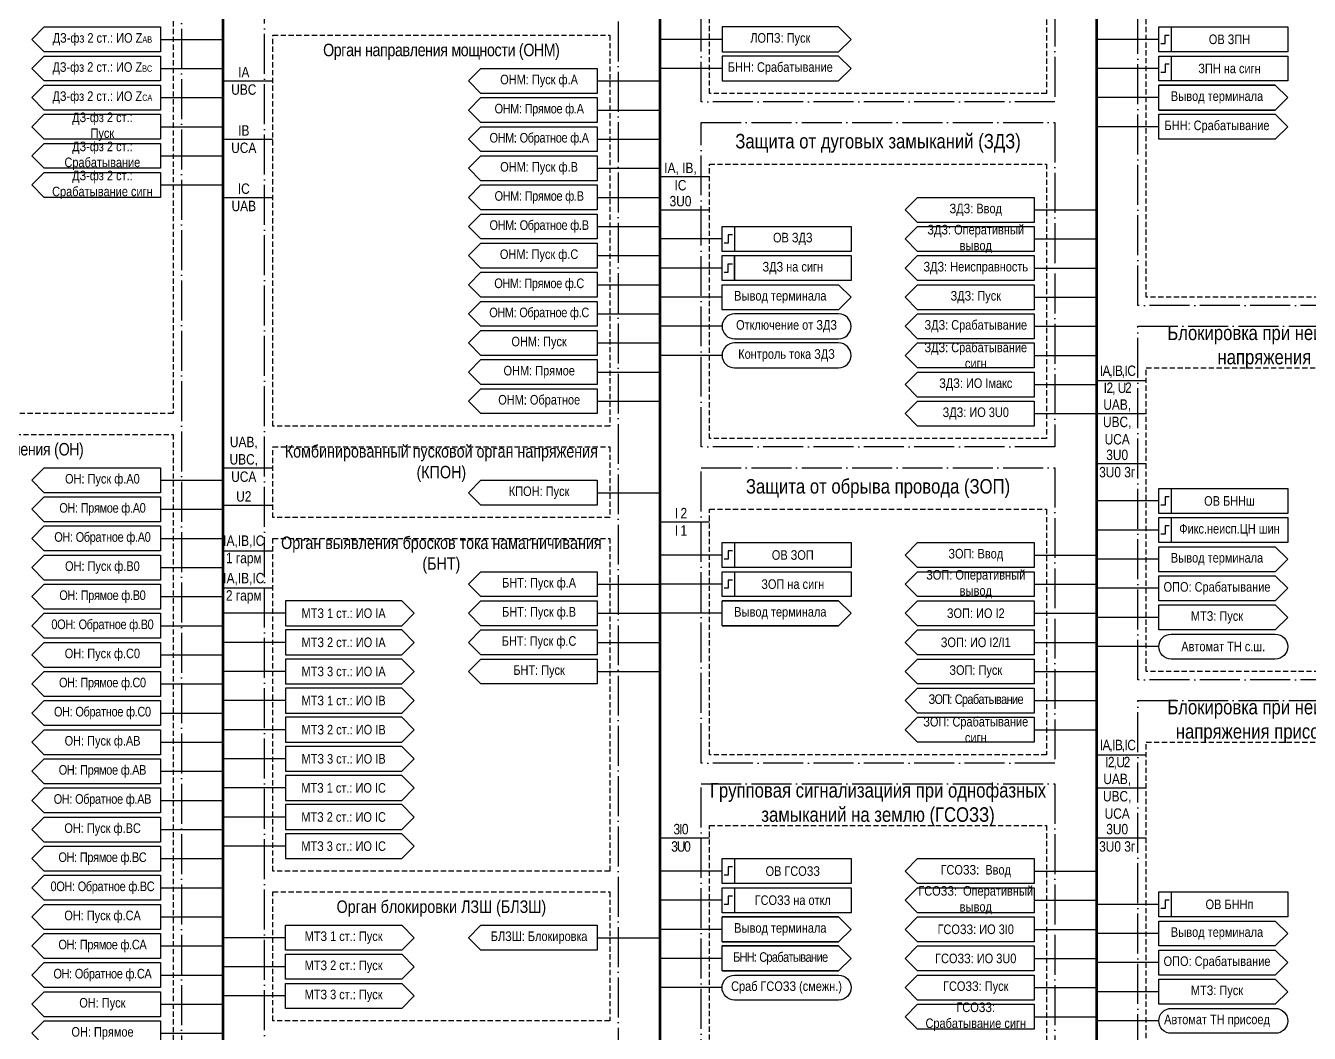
# Model space of a CAD drawing. Header units: millimetres. Extents: x -32357 to 1150, y -489 to 2440.
# Drawn here: x -28495.4 to -28186.8, y -9 to 233.3 of the extents above; entities that cross this region are included whole.
import ezdxf

# ---------------------------------------------------------------- set-up
doc = ezdxf.new("R2010")
doc.units = ezdxf.units.MM
doc.linetypes.add('ACAD_ISO04W100', pattern=[30, 24, -3, 0, -3])
doc.linetypes.add('штриховая2', pattern=[0.375, 0.25, -0.125])
doc.layers.add('TEXT', color=7, linetype='Continuous', lineweight=25)
doc.styles.add('2.5_Gost_RD', font='ARIALN.TTF', dxfattribs={"height": 2.5})
doc.styles.add('3.5_Gost_RD', font='ARIALN.TTF', dxfattribs={"height": 3.5})

msp = doc.modelspace()

# ---------------------------------------------------------------- linework, layer by layer
at = {"lineweight": 100, "ltscale": 100}
for p, q in [((-28448, 782), (-28448, -216)), ((-28343, 782), (-28343, -216)), ((-28238, 782), (-28238, -216))]:
    msp.add_line(p, q, dxfattribs=at)
at = {"ltscale": 100}
for p, q in [((-28463, 230), (-28448, 230)), ((-28328, 230), (-28343, 230)), ((-28223, 230), (-28238, 230)), ((-28463, 223), (-28448, 223)), ((-28328, 223), (-28343, 223)), ((-28223, 223), (-28238, 223)), ((-28448, 220), (-28436, 220)), ((-28358, 220), (-28343, 220)), ((-28463, 216), (-28448, 216)), ((-28358, 213), (-28343, 213)), ((-28223, 216), (-28238, 216)), ((-28463, 209), (-28448, 209)), ((-28223, 209), (-28238, 209)), ((-28448, 206), (-28436, 206)), ((-28358, 206), (-28343, 206)), ((-28463, 202), (-28448, 202)), ((-28358, 199), (-28343, 199)), ((-28463, 195), (-28448, 195)), ((-28343, 197), (-28331, 197)), ((-28448, 192), (-28436, 192)), ((-28358, 192), (-28343, 192)), ((-28343, 189), (-28331, 189)), ((-28253, 189), (-28238, 189)), ((-28358, 185), (-28343, 185)), ((-28328, 182), (-28343, 182)), ((-28253, 182), (-28238, 182)), ((-28358, 178), (-28343, 178)), ((-28328, 175), (-28343, 175)), ((-28253, 175), (-28238, 175)), ((-28358, 171), (-28343, 171)), ((-28328, 168), (-28343, 168)), ((-28253, 168), (-28238, 168)), ((-28358, 164), (-28343, 164)), ((-28328, 161), (-28343, 161)), ((-28253, 161), (-28238, 161)), ((-28358, 157), (-28343, 157)), ((-28328, 154), (-28343, 154)), ((-28253, 154), (-28238, 154)), ((-28358, 150), (-28343, 150)), ((-28253, 147), (-28238, 147)), ((-28238, 148), (-28226, 148)), ((-28358, 143), (-28343, 143)), ((-28253, 140), (-28238, 140)), ((-28238, 140), (-28226, 140)), ((-28448, 127), (-28436, 127)), ((-28238, 128), (-28226, 128)), ((-28463, 124), (-28448, 124)), ((-28358, 121), (-28343, 121)), ((-28448, 118), (-28436, 118)), ((-28223, 119), (-28238, 119)), ((-28463, 117), (-28448, 117)), ((-28343, 114), (-28331, 114)), ((-28223, 112), (-28238, 112)), ((-28463, 110), (-28448, 110)), ((-28448, 107), (-28436, 107)), ((-28328, 106), (-28343, 106)), ((-28253, 106), (-28238, 106)), ((-28223, 105), (-28238, 105)), ((-28463, 103), (-28448, 103)), ((-28358, 99), (-28343, 99)), ((-28328, 99), (-28343, 99)), ((-28253, 99), (-28238, 99)), ((-28463, 96), (-28448, 96)), ((-28436, 98), (-28448, 98)), ((-28223, 98), (-28238, 98)), ((-28433, 92), (-28448, 92)), ((-28358, 92), (-28343, 92)), ((-28328, 92), (-28343, 92)), ((-28253, 92), (-28238, 92)), ((-28223, 91), (-28238, 91)), ((-28463, 89), (-28448, 89)), ((-28433, 85), (-28448, 85)), ((-28358, 85), (-28343, 85)), ((-28253, 85), (-28238, 85)), ((-28223, 84), (-28238, 84)), ((-28463, 82), (-28448, 82)), ((-28433, 78), (-28448, 78)), ((-28358, 78), (-28343, 78)), ((-28253, 78), (-28238, 78)), ((-28463, 75), (-28448, 75)), ((-28433, 71), (-28448, 71)), ((-28253, 71), (-28238, 71)), ((-28463, 68), (-28448, 68)), ((-28433, 64), (-28448, 64)), ((-28253, 64), (-28238, 64)), ((-28463, 61), (-28448, 61)), ((-28433, 57), (-28448, 57)), ((-28238, 58), (-28226, 58)), ((-28463, 54), (-28448, 54)), ((-28433, 50), (-28448, 50)), ((-28238, 50), (-28226, 50)), ((-28463, 47), (-28448, 47)), ((-28433, 43), (-28448, 43)), ((-28463, 40), (-28448, 40)), ((-28343, 38), (-28331, 38)), ((-28238, 38), (-28226, 38)), ((-28433, 36), (-28448, 36)), ((-28463, 33), (-28448, 33)), ((-28328, 30), (-28343, 30)), ((-28253, 30), (-28238, 30)), ((-28463, 26), (-28448, 26)), ((-28328, 23), (-28343, 23)), ((-28253, 23), (-28238, 23)), ((-28223, 22), (-28238, 22)), ((-28463, 19), (-28448, 19)), ((-28328, 16), (-28343, 16)), ((-28253, 16), (-28238, 16)), ((-28433, 14), (-28448, 14)), ((-28358, 14), (-28343, 14)), ((-28223, 15), (-28238, 15)), ((-28463, 12), (-28448, 12)), ((-28433, 7), (-28448, 7)), ((-28328, 9), (-28343, 9)), ((-28253, 9), (-28238, 9)), ((-28223, 8), (-28238, 8)), ((-28463, 5), (-28448, 5)), ((-28433, 0), (-28448, 0)), ((-28328, 2), (-28343, 2)), ((-28253, 2), (-28238, 2)), ((-28223, 1), (-28238, 1)), ((-28463, -2), (-28448, -2)), ((-28253, -5), (-28238, -5)), ((-28223, -6), (-28238, -6)), ((-28463, -9), (-28448, -9))]:
    msp.add_line(p, q, dxfattribs=at)
at = {"color": 251, "linetype": 'ACAD_ISO04W100', "lineweight": 30, "ltscale": 0.4, "true_color": 0x58595b}
for points in [[(-28543, 777), (-28458, 777), (-28458, -211), (-28543, -211)], [(-28438, 682), (-28353, 682), (-28353, -105), (-28438, -105)], [(-28333, 492), (-28248, 492), (-28248, 215), (-28333, 215)], [(-28228, 258), (-28143, 258), (-28143, 166), (-28228, 166)], [(-28333, 210), (-28248, 210), (-28248, 132), (-28333, 132)], [(-28228, 161), (-28143, 161), (-28143, 76), (-28228, 76)], [(-28333, 127), (-28248, 127), (-28248, 56), (-28333, 56)], [(-28228, 71), (-28143, 71), (-28143, -14), (-28228, -14)], [(-28333, 51), (-28248, 51), (-28248, -20), (-28333, -20)]]:
    msp.add_lwpolyline(points, close=True, dxfattribs=at)
at = {"linetype": 'штриховая2', "ltscale": 5}
for points in [[(-28331, 276), (-28250, 276), (-28250, 217), (-28331, 217)], [(-28541, 255), (-28460, 255), (-28460, 140), (-28541, 140)], [(-28226, 248), (-28145, 248), (-28145, 168), (-28226, 168)], [(-28436, 231), (-28355, 231), (-28355, 137), (-28436, 137)], [(-28331, 200), (-28250, 200), (-28250, 134), (-28331, 134)], [(-28226, 151), (-28145, 151), (-28145, 78), (-28226, 78)], [(-28541, 135), (-28460, 135), (-28460, -22), (-28541, -22)], [(-28436, 132), (-28355, 132), (-28355, 115), (-28436, 115)], [(-28331, 117), (-28250, 117), (-28250, 58), (-28331, 58)], [(-28436, 110), (-28355, 110), (-28355, 30), (-28436, 30)], [(-28226, 61), (-28145, 61), (-28145, -12), (-28226, -12)], [(-28331, 41), (-28250, 41), (-28250, -18), (-28331, -18)], [(-28436, 25), (-28355, 25), (-28355, -6), (-28436, -6)]]:
    msp.add_lwpolyline(points, close=True, dxfattribs=at)
at = {"ltscale": 100}
for points in [[(-28463, 227), (-28491, 227), (-28494, 230), (-28491, 233), (-28463, 233)], [(-28223, 233), (-28192, 233), (-28192, 227), (-28223, 227)], [(-28223, 233), (-28220, 233), (-28220, 227), (-28223, 227)], [(-28463, 220), (-28491, 220), (-28494, 223), (-28491, 226), (-28463, 226)], [(-28223, 226), (-28220, 226), (-28220, 220), (-28223, 220)], [(-28223, 226), (-28192, 226), (-28192, 220), (-28223, 220)], [(-28386, 223), (-28358, 223), (-28358, 217), (-28386, 217), (-28389, 220)], [(-28463, 213), (-28491, 213), (-28494, 216), (-28491, 219), (-28463, 219)], [(-28386, 216), (-28358, 216), (-28358, 210), (-28386, 210), (-28389, 213)], [(-28463, 206), (-28491, 206), (-28494, 209), (-28491, 212), (-28463, 212)], [(-28386, 209), (-28358, 209), (-28358, 203), (-28386, 203), (-28389, 206)], [(-28463, 199), (-28491, 199), (-28494, 202), (-28491, 205), (-28463, 205)], [(-28386, 202), (-28358, 202), (-28358, 196), (-28386, 196), (-28389, 199)], [(-28463, 192), (-28491, 192), (-28494, 195), (-28491, 198), (-28463, 198)], [(-28386, 195), (-28358, 195), (-28358, 189), (-28386, 189), (-28389, 192)], [(-28281, 192), (-28253, 192), (-28253, 186), (-28281, 186), (-28284, 189)], [(-28386, 188), (-28358, 188), (-28358, 182), (-28386, 182), (-28389, 185)], [(-28328, 185), (-28325, 185), (-28325, 179), (-28328, 179)], [(-28328, 185), (-28297, 185), (-28297, 179), (-28328, 179)], [(-28253, 179), (-28281, 179), (-28284, 182), (-28281, 185), (-28253, 185)], [(-28386, 181), (-28358, 181), (-28358, 175), (-28386, 175), (-28389, 178)], [(-28328, 178), (-28325, 178), (-28325, 172), (-28328, 172)], [(-28325, 178), (-28297, 178), (-28297, 172), (-28325, 172)], [(-28284, 175), (-28281, 178), (-28253, 178), (-28253, 172), (-28281, 172)], [(-28386, 174), (-28358, 174), (-28358, 168), (-28386, 168), (-28389, 171)], [(-28281, 171), (-28253, 171), (-28253, 165), (-28281, 165), (-28284, 168)], [(-28386, 167), (-28358, 167), (-28358, 161), (-28386, 161), (-28389, 164)], [(-28281, 164), (-28253, 164), (-28253, 158), (-28281, 158), (-28284, 161)], [(-28386, 160), (-28358, 160), (-28358, 154), (-28386, 154), (-28389, 157)], [(-28281, 157), (-28253, 157), (-28253, 151), (-28281, 151), (-28284, 154)], [(-28386, 153), (-28358, 153), (-28358, 147), (-28386, 147), (-28389, 150)], [(-28281, 150), (-28253, 150), (-28253, 144), (-28281, 144), (-28284, 147)], [(-28386, 146), (-28358, 146), (-28358, 140), (-28386, 140), (-28389, 143)], [(-28281, 143), (-28253, 143), (-28253, 137), (-28281, 137), (-28284, 140)], [(-28491, 127), (-28463, 127), (-28463, 121), (-28491, 121), (-28494, 124)], [(-28358, 118), (-28386, 118), (-28389, 121), (-28386, 124), (-28358, 124)], [(-28223, 122), (-28220, 122), (-28220, 116), (-28223, 116)], [(-28223, 122), (-28192, 122), (-28192, 116), (-28223, 116)], [(-28491, 120), (-28463, 120), (-28463, 114), (-28491, 114), (-28494, 117)], [(-28223, 115), (-28220, 115), (-28220, 109), (-28223, 109)], [(-28223, 115), (-28192, 115), (-28192, 109), (-28223, 109)], [(-28491, 113), (-28463, 113), (-28463, 107), (-28491, 107), (-28494, 110)], [(-28328, 109), (-28325, 109), (-28325, 103), (-28328, 103)], [(-28328, 109), (-28297, 109), (-28297, 103), (-28328, 103)], [(-28253, 109), (-28253, 103), (-28281, 103), (-28284, 106), (-28281, 109)], [(-28491, 106), (-28463, 106), (-28463, 100), (-28491, 100), (-28494, 103)], [(-28358, 102), (-28358, 96), (-28386, 96), (-28389, 99), (-28386, 102)], [(-28328, 102), (-28325, 102), (-28325, 96), (-28328, 96)], [(-28328, 102), (-28297, 102), (-28297, 96), (-28328, 96)], [(-28253, 102), (-28253, 96), (-28281, 96), (-28284, 99), (-28281, 102)], [(-28491, 99), (-28463, 99), (-28463, 93), (-28491, 93), (-28494, 96)], [(-28358, 95), (-28358, 89), (-28386, 89), (-28389, 92), (-28386, 95)], [(-28491, 92), (-28463, 92), (-28463, 86), (-28491, 86), (-28494, 89)], [(-28358, 88), (-28358, 82), (-28386, 82), (-28389, 85), (-28386, 88)], [(-28491, 85), (-28463, 85), (-28463, 79), (-28491, 79), (-28494, 82)], [(-28358, 81), (-28358, 75), (-28386, 75), (-28389, 78), (-28386, 81)], [(-28491, 78), (-28463, 78), (-28463, 72), (-28491, 72), (-28494, 75)], [(-28491, 71), (-28463, 71), (-28463, 65), (-28491, 65), (-28494, 68)], [(-28491, 64), (-28463, 64), (-28463, 58), (-28491, 58), (-28494, 61)], [(-28491, 57), (-28463, 57), (-28463, 51), (-28491, 51), (-28494, 54)], [(-28491, 50), (-28463, 50), (-28463, 44), (-28491, 44), (-28494, 47)], [(-28491, 43), (-28463, 43), (-28463, 37), (-28491, 37), (-28494, 40)], [(-28491, 36), (-28463, 36), (-28463, 30), (-28491, 30), (-28494, 33)], [(-28328, 33), (-28325, 33), (-28325, 27), (-28328, 27)], [(-28328, 33), (-28297, 33), (-28297, 27), (-28328, 27)], [(-28253, 33), (-28253, 27), (-28281, 27), (-28284, 30), (-28281, 33)], [(-28491, 29), (-28463, 29), (-28463, 23), (-28491, 23), (-28494, 26)], [(-28328, 26), (-28325, 26), (-28325, 20), (-28328, 20)], [(-28328, 26), (-28297, 26), (-28297, 20), (-28328, 20)], [(-28253, 26), (-28253, 20), (-28281, 20), (-28284, 23), (-28281, 26)], [(-28223, 25), (-28220, 25), (-28220, 19), (-28223, 19)], [(-28223, 25), (-28192, 25), (-28192, 19), (-28223, 19)], [(-28491, 22), (-28463, 22), (-28463, 16), (-28491, 16), (-28494, 19)], [(-28281, 19), (-28253, 19), (-28253, 13), (-28281, 13), (-28284, 16)], [(-28358, 11), (-28386, 11), (-28389, 14), (-28386, 17), (-28358, 17)], [(-28491, 15), (-28463, 15), (-28463, 9), (-28491, 9), (-28494, 12)], [(-28281, 12), (-28253, 12), (-28253, 6), (-28281, 6), (-28284, 9)], [(-28491, 8), (-28463, 8), (-28463, 2), (-28491, 2), (-28494, 5)], [(-28281, 5), (-28253, 5), (-28253, -1), (-28281, -1), (-28284, 2)], [(-28491, 1), (-28463, 1), (-28463, -5), (-28491, -5), (-28494, -2)], [(-28281, -2), (-28253, -2), (-28253, -8), (-28281, -8), (-28284, -5)], [(-28491, -6), (-28463, -6), (-28463, -12), (-28491, -12), (-28494, -9)]]:
    msp.add_lwpolyline(points, close=True, dxfattribs=at)
for points in [[(-28297, 230), (-28300, 233), (-28328, 233), (-28328, 227), (-28300, 227), (-28297, 230)], [(-28297, 223), (-28300, 226), (-28328, 226), (-28328, 220), (-28300, 220), (-28297, 223)], [(-28223, 211.98), (-28195, 211.98), (-28192, 208.98), (-28195, 205.98), (-28223, 205.98), (-28223, 211.98)], [(-28328, 171), (-28300, 171), (-28297, 168), (-28300, 165), (-28328, 165), (-28328, 171)], [(-28223, 108), (-28195, 108), (-28192, 105), (-28195, 102), (-28223, 102), (-28223, 108)], [(-28223, 101), (-28195, 101), (-28192, 98), (-28195, 95), (-28223, 95), (-28223, 101)], [(-28402, 92), (-28405, 95), (-28433, 95), (-28433, 89), (-28405, 89), (-28402, 92)], [(-28284, 92), (-28281, 95), (-28253, 95), (-28253, 89), (-28281, 89), (-28284, 92)], [(-28223, 94), (-28195, 94), (-28192, 91), (-28195, 88), (-28223, 88), (-28223, 94)], [(-28402, 85), (-28405, 88), (-28433, 88), (-28433, 82), (-28405, 82), (-28402, 85)], [(-28284, 85), (-28281, 88), (-28253, 88), (-28253, 82), (-28281, 82), (-28284, 85)], [(-28402, 78), (-28405, 81), (-28433, 81), (-28433, 75), (-28405, 75), (-28402, 78)], [(-28284, 78), (-28281, 81), (-28253, 81), (-28253, 75), (-28281, 75), (-28284, 78)], [(-28402, 71), (-28405, 74), (-28433, 74), (-28433, 68), (-28405, 68), (-28402, 71)], [(-28284, 71), (-28281, 74), (-28253, 74), (-28253, 68), (-28281, 68), (-28284, 71)], [(-28402, 64), (-28405, 67), (-28433, 67), (-28433, 61), (-28405, 61), (-28402, 64)], [(-28284, 64), (-28281, 67), (-28253, 67), (-28253, 61), (-28281, 61), (-28284, 64)], [(-28402, 57), (-28405, 60), (-28433, 60), (-28433, 54), (-28405, 54), (-28402, 57)], [(-28402, 50), (-28405, 53), (-28433, 53), (-28433, 47), (-28405, 47), (-28402, 50)], [(-28402, 43), (-28405, 46), (-28433, 46), (-28433, 40), (-28405, 40), (-28402, 43)], [(-28402, 36), (-28405, 39), (-28433, 39), (-28433, 33), (-28405, 33), (-28402, 36)], [(-28433, 17), (-28405, 17), (-28402, 14), (-28405, 11), (-28433, 11), (-28433, 17)], [(-28223, 18), (-28195, 18), (-28192, 15), (-28195, 12), (-28223, 12), (-28223, 18)], [(-28433, 10), (-28405, 10), (-28402, 7), (-28405, 4), (-28433, 4), (-28433, 10)], [(-28223, 11), (-28195, 11), (-28192, 8), (-28195, 5), (-28223, 5), (-28223, 11)], [(-28223, 4), (-28195, 4), (-28192, 1), (-28195, -2), (-28223, -2), (-28223, 4)], [(-28433, 3), (-28405, 3), (-28402, 0), (-28405, -3), (-28433, -3), (-28433, 3)]]:
    msp.add_lwpolyline(points, dxfattribs=at)
at = {"lineweight": 30, "ltscale": 100}
for points in [[(-28222.5, 229), (-28221.5, 229), (-28221.5, 231), (-28220.5, 231)], [(-28220.5, 224), (-28221.5, 224), (-28221.5, 222), (-28222.5, 222)], [(-28325.5, 183), (-28326.5, 183), (-28326.5, 181), (-28327.5, 181)], [(-28327.5, 174), (-28326.5, 174), (-28326.5, 176), (-28325.5, 176)], [(-28220.5, 120), (-28221.5, 120), (-28221.5, 118), (-28222.5, 118)], [(-28220.5, 113), (-28221.5, 113), (-28221.5, 111), (-28222.5, 111)], [(-28325.5, 107), (-28326.5, 107), (-28326.5, 105), (-28327.5, 105)], [(-28325.5, 100), (-28326.5, 100), (-28326.5, 98), (-28327.5, 98)], [(-28325.5, 31), (-28326.5, 31), (-28326.5, 29), (-28327.5, 29)], [(-28325.5, 24), (-28326.5, 24), (-28326.5, 22), (-28327.5, 22)], [(-28220.5, 23), (-28221.5, 23), (-28221.5, 21), (-28222.5, 21)]]:
    msp.add_lwpolyline(points, dxfattribs=at)
at = {"ltscale": 100}
for points in [[(-28325, 158), (-28300, 158, 1), (-28300, 164), (-28325, 164, 1)], [(-28325, 151), (-28300, 151, 1), (-28300, 157), (-28325, 157, 1)], [(-28220, 81, -1), (-28220, 87), (-28195, 87, -1), (-28195, 81)], [(-28325, -1, -1), (-28325, 5), (-28300, 5, -1), (-28300, -1)], [(-28220, -9, -1), (-28220, -3), (-28195, -3, -1), (-28195, -9)]]:
    msp.add_lwpolyline(points, format="xyb", close=True, dxfattribs=at)
at = {"layer": 'TEXT', "ltscale": 100}
for points in [[(-28223, 213), (-28195, 213), (-28192, 216), (-28195, 219), (-28223, 219), (-28195, 219), (-28192, 216), (-28195, 213), (-28223, 213), (-28223, 219)], [(-28328, 89), (-28300, 89), (-28297, 92), (-28300, 95), (-28328, 95), (-28300, 95), (-28297, 92), (-28300, 89), (-28328, 89), (-28328, 95)], [(-28328, 13), (-28300, 13), (-28297, 16), (-28300, 19), (-28328, 19), (-28300, 19), (-28297, 16), (-28300, 13), (-28328, 13), (-28328, 19)], [(-28328, 6), (-28300, 6), (-28297, 9), (-28300, 12), (-28328, 12), (-28300, 12), (-28297, 9), (-28300, 6), (-28328, 6), (-28328, 12)]]:
    msp.add_lwpolyline(points, dxfattribs=at)

# ---------------------------------------------------------------- texts
at = {"ltscale": 100, "attachment_point": 5, "style": '2.5_Gost_RD'}
for s, insert, char_height, width in [('ДЗ-фз 2 ст.: ИО {\\C7;Z\\H0.66667x;АВ}', (-28477, 230), 2.3, 28), ('ДЗ-фз 2 ст.: ИО {\\C7;Z\\H0.66667x;BC}', (-28477, 223), 2.3, 28), ('IA \\PUBC ', (-28443, 220), 2.5, 10), ('ДЗ-фз 2 ст.: ИО {\\C7;Z\\H0.66667x;CA}', (-28477, 216), 2.3, 28), ('ДЗ-фз 2 ст.: \\PПуск', (-28477, 209), 2.3, 28), ('IB \\PUCA ', (-28443, 206), 2.5, 10), ('ДЗ-фз 2 ст.: Срабатывание', (-28477, 202), 2.3, 28), ('ДЗ-фз 2 ст.: Срабатывание сигн', (-28477, 195), 2.3, 28), ('IА, IВ, IС', (-28338, 197), 2.5, 10), ('IC \\PUAB ', (-28443, 192), 2.5, 10), ('3U0\\P ', (-28338, 189), 2.5, 10), ('{\\T0.8;IA,IB,IC\\P }', (-28233, 148.01), 2.5, 10), ('{\\T0.8;I2, U2}', (-28233, 146), 2.5, 10), ('UAB,\\PUBC, UCA ', (-28233, 138), 2.5, 10), ('UAB,\\PUBC,\\PUCA', (-28443, 129), 2.5, 10), ('3U0\\P3U0 3г', (-28233, 128), 2.5, 10), ('U2\\P ', (-28443, 118), 2.5, 10), ('КПОН: Пуск', (-28372, 121), 2.3, 28), ('{\\T0.8;I 2\\PI 1}', (-28338, 114), 2.5, 10), ('IA,IB,IC\\P1 гарм', (-28443, 107), 2.5, 10), ('IA,IB,IC\\P2 гарм', (-28443, 98), 2.5, 10), ('БНТ: Пуск ф.А', (-28372, 99), 2.3, 28), ('ОПО: Срабатывание', (-28209, 98), 2.3, 28), ('БНТ: Пуск ф.В', (-28372, 92), 2.3, 28), ('МТЗ: Пуск', (-28209, 91), 2.3, 28), ('БНТ: Пуск ф.С', (-28372, 85), 2.3, 28), ('Автомат ТН с.ш.', (-28207.5, 84), 2.3, 31), ('БНТ: Пуск', (-28372, 78), 2.3, 28), ('{\\T0.8;IA,IB,IC\\P }', (-28233, 58.01), 2.5, 10), ('{\\T0.8;I2,U2}', (-28233, 56), 2.5, 10), ('UAB,\\PUBC, UCA ', (-28233, 48), 2.5, 10), ('{\\T0.8;3I0\\P3U0}', (-28338, 38), 2.5, 10), ('3U0\\P3U0 3г', (-28233, 38), 2.5, 10), ('ГСОЗЗ:  Ввод', (-28267, 30), 2.3, 28), ('ГСОЗЗ:  Оперативный вывод', (-28267, 23), 2.3, 30.44), ('БЛЗШ: Блокировка', (-28372, 14), 2.3, 28), ('ГСОЗЗ: ИО 3I0', (-28267, 16), 2.3, 28), ('ГСОЗЗ: ИО 3U0', (-28267, 9), 2.3, 28), ('ОПО: Срабатывание', (-28209, 8), 2.3, 28), ('Сраб ГСОЗЗ (смежн.)', (-28312.5, 2), 2.3, 31), ('ГСОЗЗ: Пуск', (-28267, 2), 2.3, 28), ('МТЗ: Пуск', (-28209, 1), 2.3, 28), ('ГСОЗЗ: Срабатывание сигн', (-28267, -5), 2.3, 28), ('Автомат ТН присоед', (-28209, -6), 2.3, 28)]:
    msp.add_mtext(s, dxfattribs=dict(at, insert=insert, char_height=char_height, width=width))
at = {"color": 30, "ltscale": 100, "attachment_point": 5, "style": '3.5_Gost_RD'}
for s, insert, char_height, width in [('\\pt147;{\\T0.95;\\C30;\\c1938679;Орган направления мощности (ОНМ)}', (-28395.5, 227), 3, 81), ('\\pt108.5;Защита от дуговых замыканий (ЗДЗ)', (-28290.5, 205), 3.5, 85), ('\\pt108.5;Блокировка при неисправности цепей напряжения шин (БННш)', (-28185.5, 156), 3.5, 85), ('\\pt147;{\\T0.95;\\C30;\\c1938679;Орган направления (ОН)}', (-28500.5, 131), 3, 81), ('{\\C30;\\c1938679;Комбинированный пусковой орган напряжения (КПОН)}', (-28395.5, 128), 3, 81), ('Защита от обрыва провода (ЗОП)', (-28290.5, 122), 3.5, 85), ('{\\C30;\\c1938679;Орган выявления бросков тока намагничивания (БНТ)}', (-28395.5, 106), 3, 81), ('\\pt108.5;Блокировка при неисправности цепей напряжения присоединения (БННп)', (-28185.5, 66), 3.5, 85), ('Групповая сигнализациия при однофазных замыканий на землю (ГСОЗЗ)', (-28290.5, 46), 3.5, 85), ('{\\C30;\\c1938679;Орган блокировки ЛЗШ (БЛЗШ)}', (-28395.5, 21), 3, 81)]:
    msp.add_mtext(s, dxfattribs=dict(at, insert=insert, char_height=char_height, width=width))
at = {"color": 0, "ltscale": 100, "char_height": 2.3, "attachment_point": 5, "style": '2.5_Gost_RD'}
for s, insert, width in [('{\\C256;ОВ ЗПН}', (-28206, 230), 28), ('{\\C256;ЗПН на сигн}', (-28206, 223), 27.6764), ('{\\C256;ОНМ: Пуск ф.А }', (-28372, 220), 28), ('{\\T0.95;\\C256;ОНМ: Прямое ф.А}', (-28372, 213), 28), ('{\\C256;БНН: Срабатывание}', (-28209, 208.98), 28), ('{\\T0.95;\\C256;ОНМ: Обратное ф.А}', (-28372, 206), 28), ('{\\C256;ОНМ: Пуск ф.В}', (-28372, 199), 28), ('{\\T0.95;\\C256;ОНМ: Прямое ф.В}', (-28372, 192), 28), ('{\\T0.95;\\C256;ОНМ: Обратное ф.В}', (-28372, 185), 28), ('{\\C256;ОНМ: Пуск ф.С}', (-28372, 178), 28), ('{\\T0.95;\\C256;ОНМ: Прямое ф.С}', (-28372, 171), 28), ('{\\T0.95;\\C256;ОНМ: Обратное ф.С}', (-28372, 164), 28), ('{\\C256;ОНМ: Пуск}', (-28372, 157), 27.874), ('{\\C256;ОНМ: Прямое}', (-28371.97, 150), 27.937), ('{\\C256;ОНМ: Обратное}', (-28371.97, 143), 27.937), ('{\\C256;ОН: Пуск ф.А0 }', (-28477, 124), 28), ('{\\T0.95;\\C256;ОН: Прямое ф.А0}', (-28477, 117), 28), ('{\\T0.95;\\C256;ОН: Обратное ф.А0}', (-28477, 110), 28), ('{\\C256;ОН: Пуск ф.В0}', (-28477, 103), 28), ('{\\T0.95;\\C256;ОН: Прямое ф.В0}', (-28477, 96), 28), ('{\\T0.95;\\C256;0ОН: Обратное ф.В0}', (-28477, 89), 28), ('{\\C256;ОН: Пуск ф.С0}', (-28477, 82), 28), ('{\\T0.95;\\C256;ОН: Прямое ф.С0}', (-28477, 75), 28), ('{\\T0.95;\\C256;ОН: Обратное ф.С0}', (-28477, 68), 28), ('{\\C256;ОН: Пуск ф.А\\T0.95;В\\T1; }', (-28477, 61), 28), ('{\\T0.95;\\C256;ОН: Прямое ф.АВ}', (-28477, 54), 28), ('{\\T0.95;\\C256;ОН: Обратное ф.АВ}', (-28477, 47), 28), ('{\\C256;ОН: Пуск ф.В\\T0.95;С}', (-28477, 40), 28), ('{\\T0.95;\\C256;ОН: Прямое ф.ВС}', (-28477, 33), 28), ('{\\T0.95;\\C256;0ОН: Обратное ф.ВС}', (-28477, 26), 28), ('{\\C256;ОН: Пуск ф.С\\T0.95;А}', (-28477, 19), 28), ('{\\T0.95;\\C256;ОН: Прямое ф.СА}', (-28477, 12), 28), ('{\\T0.95;\\C256;ОН: Обратное ф.СА}', (-28477, 5), 28), ('{\\C256;ОН: Пуск}', (-28477, -2), 27.874), ('{\\C256;ОН: Прямое}', (-28476.97, -9), 27.937)]:
    msp.add_mtext(s, dxfattribs=dict(at, insert=insert, width=width))
at = {"layer": 'TEXT', "ltscale": 100, "char_height": 2.3, "attachment_point": 5, "style": '2.5_Gost_RD'}
for s, insert, width in [('ЛОПЗ: Пуск', (-28314, 230), 28), ('БНН: Срабатывание', (-28314, 223), 28), ('ЗДЗ: Ввод', (-28267, 189), 28), ('ЗДЗ: Оперативный вывод', (-28267, 182), 28), ('ЗДЗ: Срабатывание ^Jсигн', (-28267, 154), 28), ('ЗДЗ: ИО Iмакс', (-28267, 147), 28), ('ЗДЗ: ИО 3U0', (-28267, 140), 27.9495), ('ОВ БННш', (-28206, 119), 28), ('Фикс.неисп.ЦН шин', (-28206, 112), 28), ('ЗОП: Ввод', (-28267, 106), 28), ('Вывод терминала', (-28209, 105), 28), ('ЗОП: Оперативный вывод', (-28267, 99), 28), ('МТЗ 1 ст.: ИО IА', (-28419, 92), 28), ('МТЗ 2 ст.: ИО IА', (-28419, 85), 28), ('МТЗ 3 ст.: ИО IА', (-28419, 78), 28), ('МТЗ 1 ст.: ИО IB', (-28419, 71), 28), ('МТЗ 2 ст.: ИО IB', (-28419, 64), 28), ('МТЗ 3 ст.: ИО IB', (-28419, 57), 28), ('МТЗ 1 ст.: ИО IC', (-28419, 50), 28), ('МТЗ 2 ст.: ИО IC', (-28419, 43), 28), ('МТЗ 3 ст.: ИО IC', (-28419, 36), 28), ('ОВ БННп', (-28206, 22), 28), ('Вывод терминала', (-28209, 15), 28), ('{\\T0.9;БНН: Срабатывание}', (-28314, 9), 28)]:
    msp.add_mtext(s, dxfattribs=dict(at, insert=insert, width=width))
at = {"layer": 'TEXT', "color": 0, "ltscale": 100, "char_height": 2.3, "attachment_point": 5, "style": '2.5_Gost_RD'}
for s, insert, width in [('{\\C256;Вывод терминала}', (-28209, 216), 28), ('{\\C256;ОВ ЗДЗ}', (-28311, 182), 28), ('{\\C256;ЗДЗ на сигн}', (-28311, 175), 28), ('{\\C256;ЗДЗ: Неисправность}', (-28267, 175), 28), ('{\\C256;Вывод терминала}', (-28314, 168), 28), ('{\\C256;ЗДЗ: Пуск}', (-28267, 168), 28), ('{\\C256;Отключение от ЗДЗ}', (-28312.5, 161), 31), ('{\\C256;ЗДЗ: Срабатывание}', (-28267, 161), 28), ('{\\C256;Контроль тока ЗДЗ}', (-28312.5, 154), 31), ('{\\C256;ОВ ЗОП}', (-28311, 106), 28), ('{\\C256;ЗОП на сигн}', (-28311, 99), 28), ('{\\C256;Вывод терминала}', (-28314, 92), 28), ('{\\C256;ЗОП: ИО I2}', (-28267, 92), 28), ('{\\C256;ЗОП: ИО I2/I1}', (-28267, 85), 28), ('{\\C256;ЗОП: Пуск}', (-28267, 78), 28), ('{\\T0.9;\\C256;ЗОП: Срабатывание}', (-28267, 71), 28), ('{\\C256;ЗОП: Срабатывание сигн}', (-28267, 64), 28), ('{\\C256;ОВ ГСОЗЗ}', (-28311, 30), 28), ('{\\C256;ГСОЗЗ на откл}', (-28311, 23), 28), ('{\\C256;МТЗ 1 ст.: Пуск}', (-28419, 14), 28), ('{\\C256;Вывод терминала}', (-28314, 16), 28), ('{\\C256;МТЗ 2 ст.: Пуск}', (-28419, 7), 28), ('{\\C256;МТЗ 3 ст.: Пуск}', (-28419, 0), 28)]:
    msp.add_mtext(s, dxfattribs=dict(at, insert=insert, width=width))

doc.saveas('drawing.dxf')
